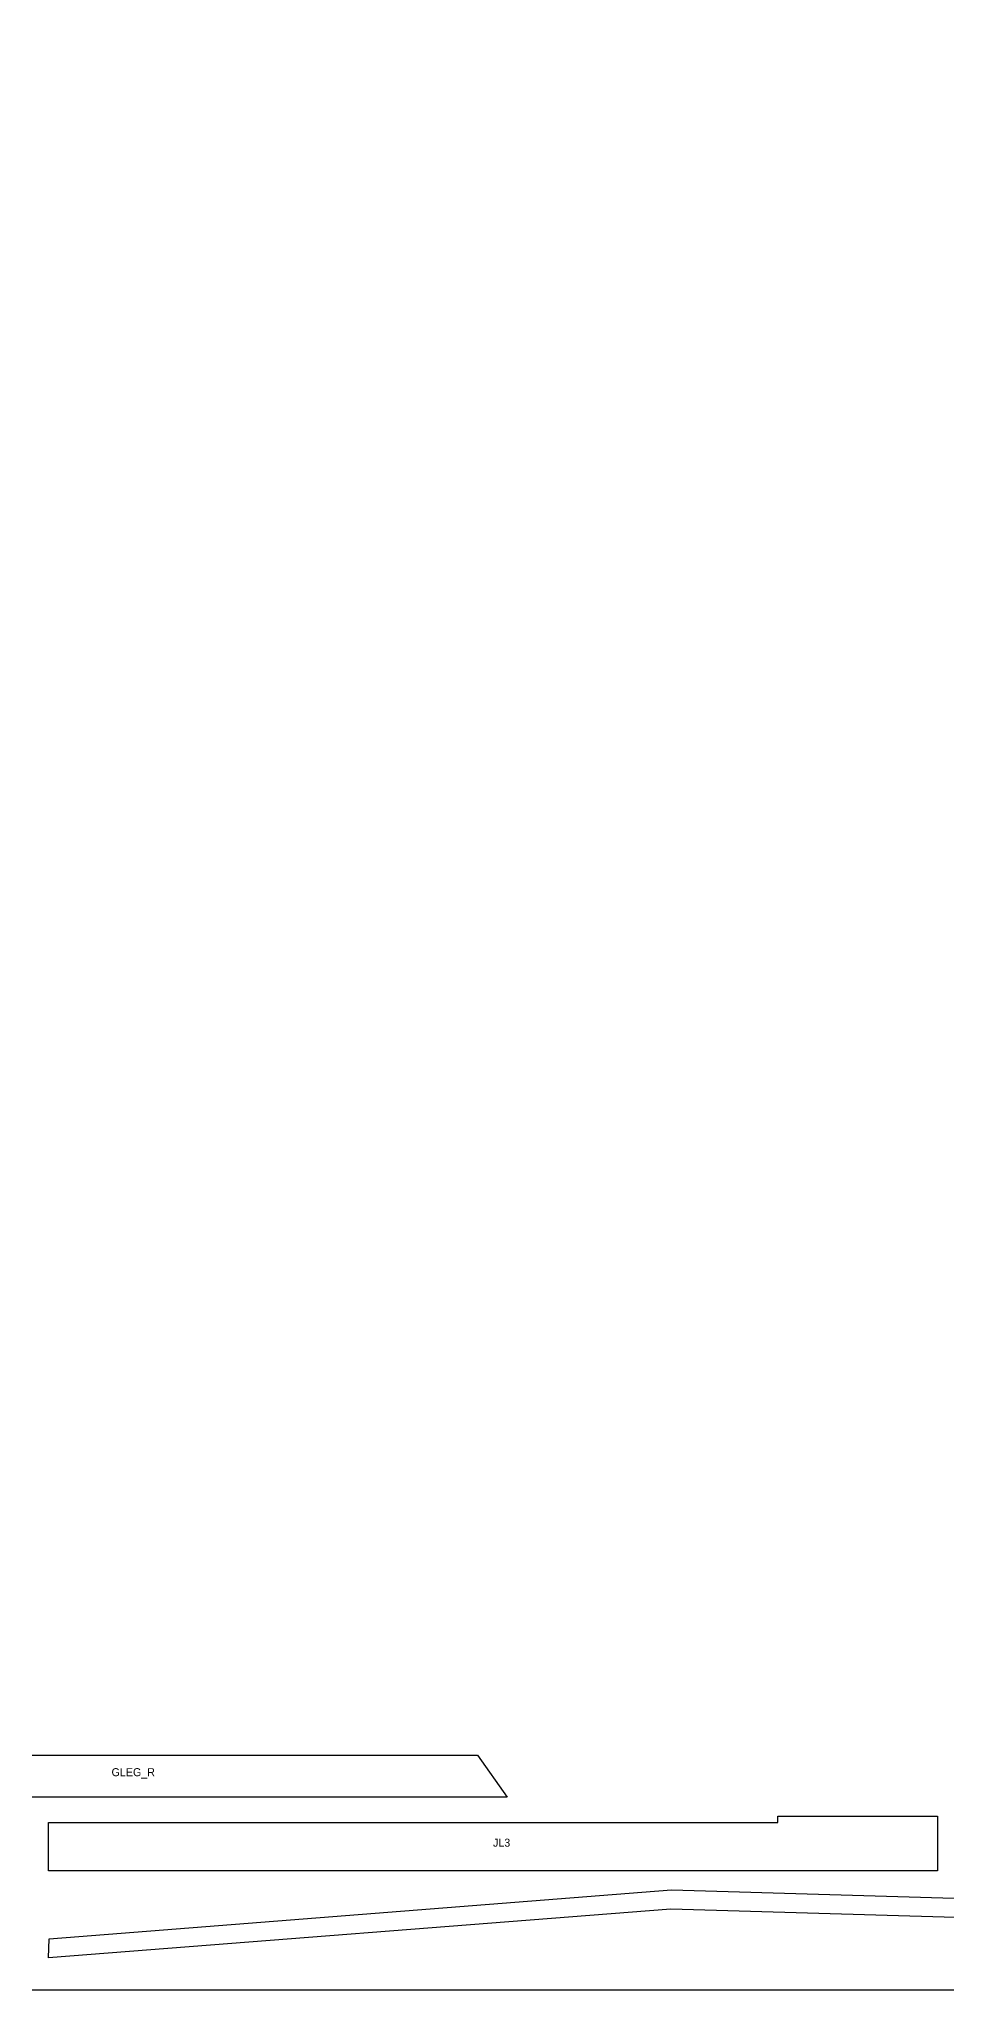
# Model space of a CAD drawing. Header units: millimetres. Extents: x 0 to 2438, y 0 to 1219.
# Drawn here: x 932 to 1216, y 0 to 610 of the extents above; entities that cross this region are included whole.
import ezdxf

# ---------------------------------------------------------------- set-up
doc = ezdxf.new("R2010")
doc.units = ezdxf.units.MM
for name, color, linetype in [('CUT', 7, 'Continuous'), ('MARK', 3, 'Continuous'), ('STOCK_REFERENCE_DO_NOT_CUT', 8, 'Continuous')]:
    doc.layers.add(name, color=color, linetype=linetype)

msp = doc.modelspace()

# ---------------------------------------------------------------- linework, layer by layer
at = {"layer": 'CUT'}
for points in [[(1069.13, 73.32), (1078.4, 60.28), (840.32, 60.28), (831.05, 73.32)], [(1163.04, 54.28), (1212.89, 54.28), (1212.89, 37.28), (935.04, 37.28), (935.04, 52.28), (1163.04, 52.28)], [(1649.52, 16), (1649.35, 10), (1129.57, 25.29), (935.04, 10), (935.21, 16), (1129.75, 31.28)]]:
    msp.add_lwpolyline(points, close=True, dxfattribs=at)
at = {"layer": 'STOCK_REFERENCE_DO_NOT_CUT'}
msp.add_lwpolyline([(0, 0), (2438.4, 0), (2438.4, 1219.2), (0, 1219.2)], close=True, dxfattribs=at)

# ---------------------------------------------------------------- texts
at = {"layer": 'MARK'}
for s, p in [('GLEG_R', (954.72, 66.8)), ('JL3', (1073.96, 44.78))]:
    msp.add_text(s, height=2.5, dxfattribs=at).set_placement(p)

doc.saveas('drawing.dxf')
